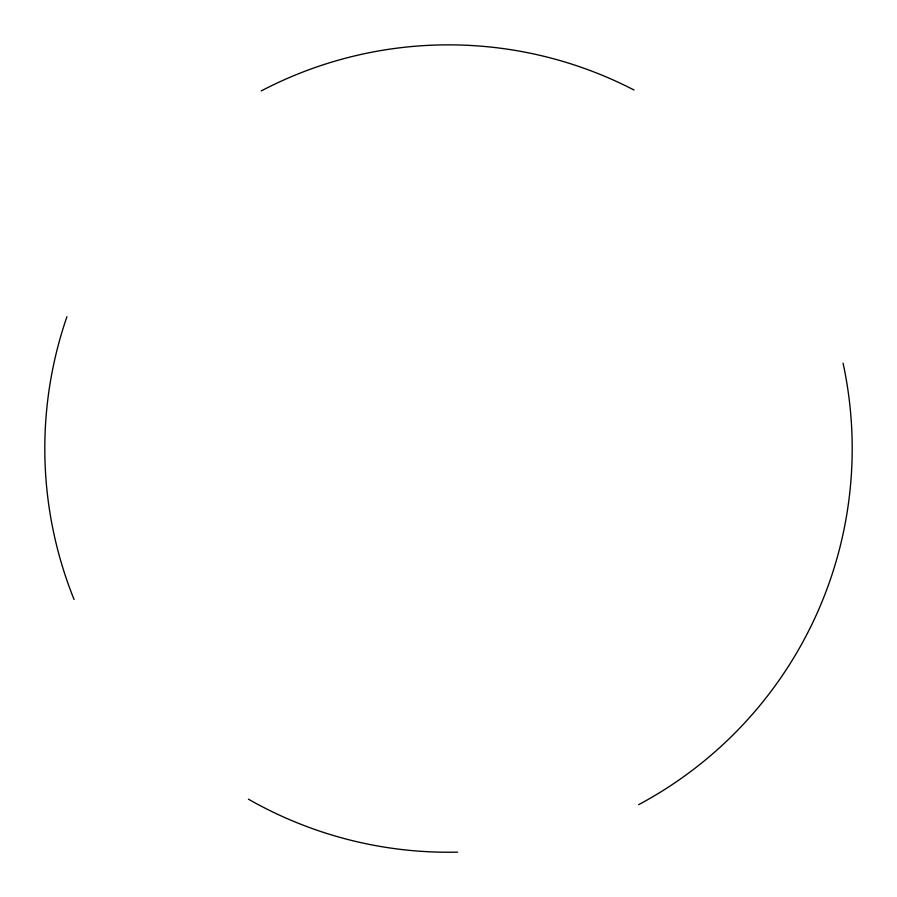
<?xml version="1.0" encoding="UTF-8"?>
<svg xmlns="http://www.w3.org/2000/svg" width="897" height="897" viewBox="0 0 897 897"><rect width="100%" height="100%" fill="white"/><g stroke="black" fill="none" stroke-linecap="round" stroke-linejoin="round"><path stroke-width="1.35" d="M843.068 363.195A403.695 403.695 0 0 1 638.664 804.654M457.627 852.139A403.695 403.695 0 0 1 248.435 799.182M74.07 599.454A403.695 403.695 0 0 1 66.95 316.686M261.24 90.911A403.695 403.695 0 0 1 634.022 90.014"/></g></svg>
